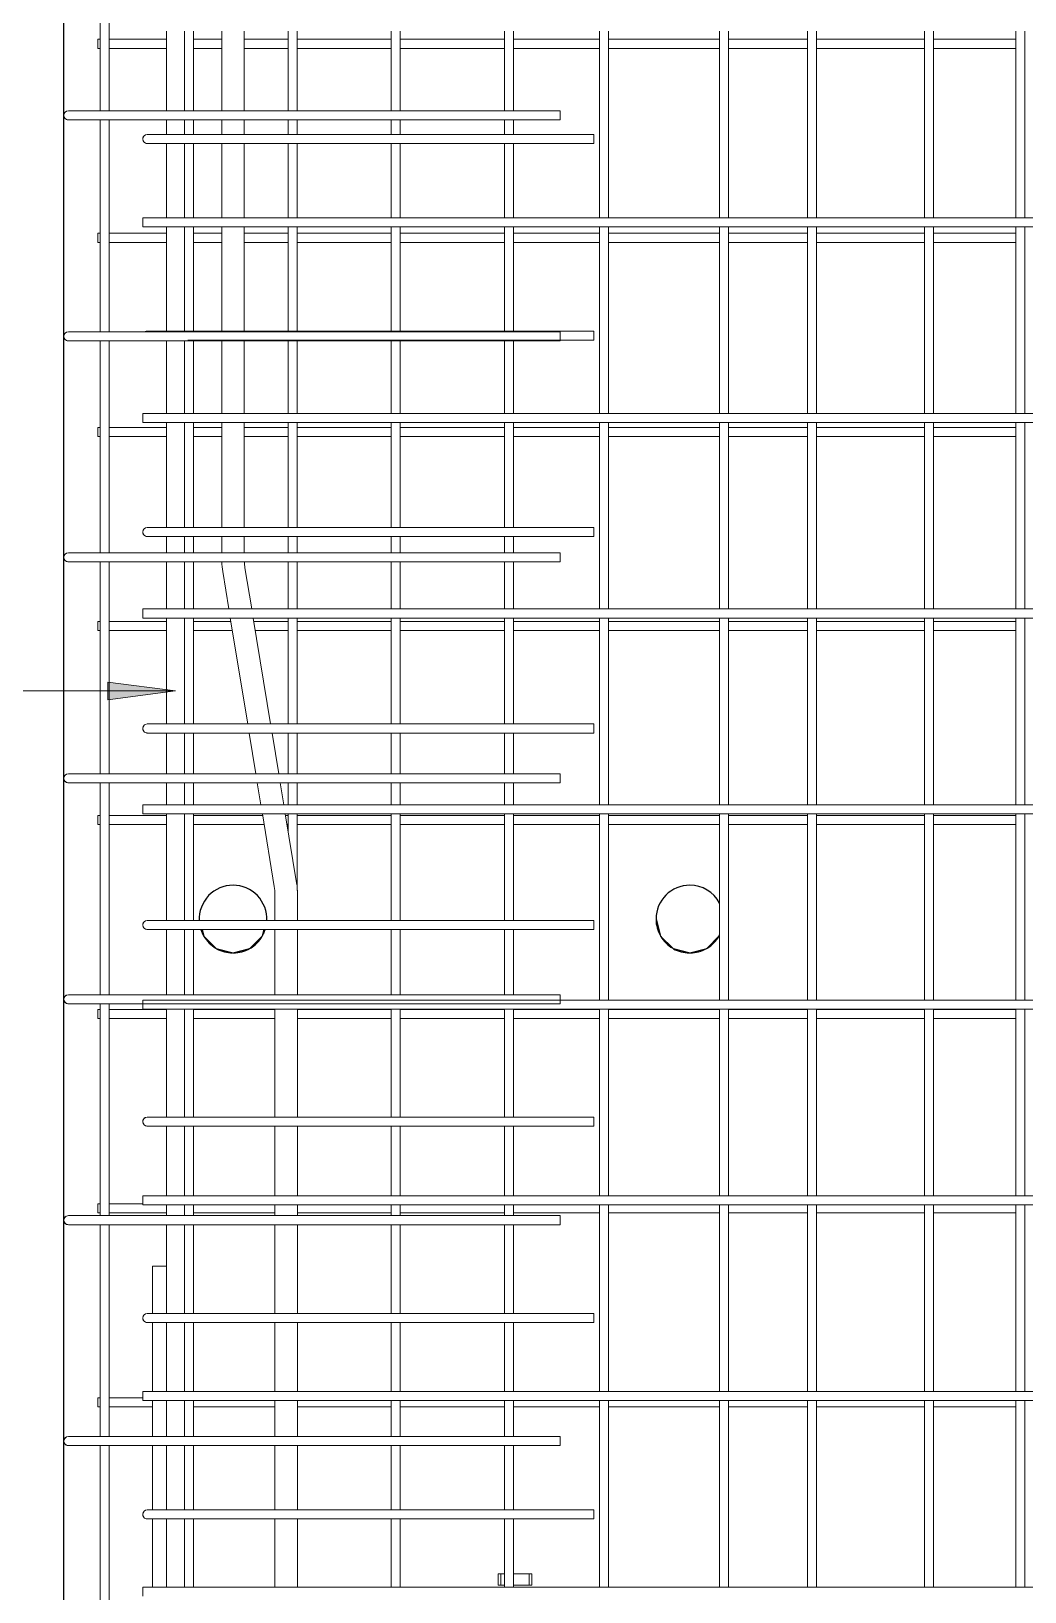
# Model space of a CAD drawing. Header units: millimetres. Extents: x 840 to 20197, y -2485 to 18696.
# Drawn here: x 2580 to 3461, y -841 to 542 of the extents above; entities that cross this region are included whole.
import ezdxf

# ---------------------------------------------------------------- set-up
doc = ezdxf.new("R2010")
doc.units = ezdxf.units.MM
for name, color, linetype, lineweight in [('A-GENM', 13, 'Continuous', 18), ('A-WALL', 113, 'Continuous', 25), ('S-RBAR', 171, 'Continuous', 18), ('S-RBAR-IDEN', 171, 'Continuous', 9)]:
    doc.layers.add(name, color=color, linetype=linetype, lineweight=lineweight)

# ---------------------------------------------------------------- blocks, each defined once
blk = doc.blocks.new('RR spread anchor face based - RR-SA-2_5-150-1726819-Elevation Front Copy 1')
at = {"layer": 'A-GENM'}
for p, q in [((2993.8, 3140), (2996.3, 3140)), ((2993.8, 3130), (2993.8, 3140)), ((2996.3, 3140), (2999.6, 3140)), ((2996.3, 3140), (2996.3, 3130)), ((3007.6, 3140), (3021.3, 3140)), ((3021.3, 3140), (3023.8, 3140)), ((3021.3, 3140), (3021.3, 3130)), ((3023.8, 3140), (3023.8, 3130)), ((2996.3, 3130), (2993.8, 3130)), ((2999.6, 3130), (2996.3, 3130)), ((3021.3, 3130), (3007.6, 3130)), ((3023.8, 3130), (3021.3, 3130))]:
    blk.add_line(p, q, dxfattribs=at)

msp = doc.modelspace()

# ---------------------------------------------------------------- hatches: boundary and pattern name
at = {"layer": 'S-RBAR-IDEN'}
msp.add_hatch(color=256, dxfattribs=at).paths.add_polyline_path([(2707.8, -42.8), (2647.8, -34.9), (2647.8, -50.7)])

# ---------------------------------------------------------------- linework, layer by layer
at = {"layer": 'A-WALL'}
for p, q in [((2608.8, -1395), (2608.8, 3660)), ((2728.9, -245.4), (2729.1, -246.2)), ((2788.5, -246.2), (2788.7, -245.4))]:
    msp.add_line(p, q, dxfattribs=at)
at = {"layer": 'A-WALL', "flags": 128}
for points in [[(3133.8, -245), (3137.8, -260), (3148.9, -271), (3163.8, -275)], [(2731.3, -254.2), (2732.8, -260), (2743.9, -271), (2758.8, -275)], [(2758.8, -275), (2773.8, -271), (2784.8, -259.9), (2786.3, -254.2)], [(3163.8, -275), (3178.8, -271), (3189.8, -259.9), (3190.1, -258.8)]]:
    msp.add_lwpolyline(points, dxfattribs=at)
at = {"layer": 'A-WALL'}
for centre, start, end in [((2758.8, -245), 90, 182.4078), ((2758.8, -245), 357.5922, 90), ((3163.8, -245), 90, 180), ((3163.8, -245), 28.2354, 90), ((3163.8, -245), 180.4246, 209.7233), ((2758.8, -245), 198.0719, 209.7233), ((2758.8, -245), 210.813, 239.6231), ((2758.8, -245), 300.812, 329.6241), ((2758.8, -245), 330.719, 341.9281), ((3163.8, -245), 210.813, 239.6231), ((3163.8, -245), 300.812, 329.6241), ((3163.8, -245), 330.719, 331.7646), ((2758.8, -245), 241.0171, 269.268), ((2758.8, -245), 270.7209, 299.4239), ((3163.8, -245), 241.0171, 269.268), ((3163.8, -245), 270.7209, 299.4239)]:
    msp.add_arc(centre, 30, start, end, dxfattribs=at)
at = {"layer": 'S-RBAR'}
for p, q in [((2641.1, 471.2), (2641.1, 659)), ((2649.1, 471.2), (2649.1, 659)), ((2699.8, 471.2), (2699.8, 541.8)), ((2715.8, 471.2), (2715.8, 541.8)), ((2715.9, 471.2), (2715.9, 541.8)), ((2723.9, 471.2), (2723.9, 541.8)), ((2748.8, 471.2), (2748.8, 541.8)), ((2768.8, 471.2), (2768.8, 541.8)), ((2807.8, 471.2), (2807.8, 541.8)), ((2815.8, 471.2), (2815.8, 541.8)), ((2898.9, 471.2), (2898.9, 541.8)), ((2906.9, 471.2), (2906.9, 541.8)), ((2999.6, 471.2), (2999.6, 541.8)), ((3007.6, 471.2), (3007.6, 541.8)), ((3083.6, 376.4), (3083.6, 541.8)), ((3091.6, 376.4), (3091.6, 541.8)), ((3190.1, 376.4), (3190.1, 541.8)), ((3198.1, 376.4), (3198.1, 541.8)), ((3268.2, 376.4), (3268.2, 541.8)), ((3276.2, 376.4), (3276.2, 541.8)), ((3371.9, 376.4), (3371.9, 541.8)), ((3379.9, 376.4), (3379.9, 541.8)), ((3452.8, 376.4), (3452.8, 541.8)), ((3460.8, 376.4), (3460.8, 541.8)), ((2638.8, 534.6), (2641.1, 534.6)), ((2638.8, 526.6), (2638.8, 534.6)), ((2638.8, 526.6), (2641.1, 526.6)), ((2649.1, 534.6), (2699.8, 534.6)), ((2649.1, 526.6), (2699.8, 526.6)), ((2723.9, 534.6), (2748.8, 534.6)), ((2723.9, 526.6), (2748.8, 526.6)), ((2768.8, 534.6), (2807.8, 534.6)), ((2768.8, 526.6), (2807.8, 526.6)), ((2815.8, 534.6), (2898.9, 534.6)), ((2815.8, 526.6), (2898.9, 526.6)), ((2906.9, 534.6), (2999.6, 534.6)), ((2906.9, 526.6), (2999.6, 526.6)), ((3007.6, 534.6), (3083.6, 534.6)), ((3007.6, 526.6), (3083.6, 526.6)), ((3091.6, 534.6), (3190.1, 534.6)), ((3091.6, 526.6), (3190.1, 526.6)), ((3198.1, 534.6), (3268.2, 534.6)), ((3198.1, 526.6), (3268.2, 526.6)), ((3276.2, 534.6), (3371.9, 534.6)), ((3276.2, 526.6), (3371.9, 526.6)), ((3379.9, 534.6), (3452.8, 534.6)), ((3379.9, 526.6), (3452.8, 526.6)), ((2632.8, 471.2), (2612.8, 471.2)), ((2632.8, 471.2), (3048.8, 471.2)), ((3048.8, 463.2), (3048.8, 471.2)), ((2632.8, 463.2), (2612.8, 463.2)), ((2632.8, 463.2), (3048.8, 463.2)), ((2641.1, 275.4), (2641.1, 463.2)), ((2649.1, 275.4), (2649.1, 463.2)), ((2699.8, 450.3), (2699.8, 463.2)), ((2715.8, 450.3), (2715.8, 463.2)), ((2715.9, 450.3), (2715.9, 463.2)), ((2723.9, 450.3), (2723.9, 463.2)), ((2748.8, 450.3), (2748.8, 463.2)), ((2768.8, 450.3), (2768.8, 463.2)), ((2807.8, 450.3), (2807.8, 463.2)), ((2815.8, 450.3), (2815.8, 463.2)), ((2898.9, 450.3), (2898.9, 463.2)), ((2906.9, 450.3), (2906.9, 463.2)), ((2999.6, 450.3), (2999.6, 463.2)), ((3007.6, 450.3), (3007.6, 463.2)), ((2718.8, 450.3), (2682.8, 450.3)), ((2718.8, 450.3), (3078.8, 450.3)), ((3078.8, 442.3), (3078.8, 450.3)), ((2718.8, 442.3), (2682.8, 442.3)), ((2699.8, 376.4), (2699.8, 442.3)), ((2715.8, 376.4), (2715.8, 442.3)), ((2715.9, 376.4), (2715.9, 442.3)), ((2718.8, 442.3), (3078.8, 442.3)), ((2723.9, 376.4), (2723.9, 442.3)), ((2748.8, 376.4), (2748.8, 442.3)), ((2768.8, 376.4), (2768.8, 442.3)), ((2807.8, 376.4), (2807.8, 442.3)), ((2815.8, 376.4), (2815.8, 442.3)), ((2898.9, 376.4), (2898.9, 442.3)), ((2906.9, 376.4), (2906.9, 442.3)), ((2999.6, 376.4), (2999.6, 442.3)), ((3007.6, 376.4), (3007.6, 442.3)), ((2678.8, 376.4), (4248.8, 376.4)), ((2678.8, 368.4), (2678.8, 376.4)), ((2638.8, 362.7), (2641.1, 362.7)), ((2638.8, 354.7), (2638.8, 362.7)), ((2649.1, 362.7), (2699.8, 362.7)), ((2678.8, 368.4), (4248.8, 368.4)), ((2699.8, 276.1), (2699.8, 368.4)), ((2715.8, 276.1), (2715.8, 368.4)), ((2715.9, 276.1), (2715.9, 368.4)), ((2723.9, 276.1), (2723.9, 368.4)), ((2723.9, 362.7), (2748.8, 362.7)), ((2748.8, 276.1), (2748.8, 368.4)), ((2768.8, 276.1), (2768.8, 368.4)), ((2768.8, 362.7), (2807.8, 362.7)), ((2807.8, 276.1), (2807.8, 368.4)), ((2815.8, 276.1), (2815.8, 368.4)), ((2815.8, 362.7), (2898.9, 362.7)), ((2898.9, 276.1), (2898.9, 368.4)), ((2906.9, 276.1), (2906.9, 368.4)), ((2906.9, 362.7), (2999.6, 362.7)), ((2999.6, 276.1), (2999.6, 368.4)), ((3007.6, 276.1), (3007.6, 368.4)), ((3007.6, 362.7), (3083.6, 362.7)), ((3083.6, 203.1), (3083.6, 368.4)), ((3091.6, 203.1), (3091.6, 368.4)), ((3091.6, 362.7), (3190.1, 362.7)), ((3190.1, 203.1), (3190.1, 368.4)), ((3198.1, 203.1), (3198.1, 368.4)), ((3198.1, 362.7), (3268.2, 362.7)), ((3268.2, 203.1), (3268.2, 368.4)), ((3276.2, 203.1), (3276.2, 368.4)), ((3276.2, 362.7), (3371.9, 362.7)), ((3371.9, 203.1), (3371.9, 368.4)), ((3379.9, 203.1), (3379.9, 368.4)), ((3379.9, 362.7), (3452.8, 362.7)), ((3452.8, 203.1), (3452.8, 368.4)), ((3460.8, 203.1), (3460.8, 368.4)), ((2638.8, 354.7), (2641.1, 354.7)), ((2649.1, 354.7), (2699.8, 354.7)), ((2723.9, 354.7), (2748.8, 354.7)), ((2768.8, 354.7), (2807.8, 354.7)), ((2815.8, 354.7), (2898.9, 354.7)), ((2906.9, 354.7), (2999.6, 354.7)), ((3007.6, 354.7), (3083.6, 354.7)), ((3091.6, 354.7), (3190.1, 354.7)), ((3198.1, 354.7), (3268.2, 354.7)), ((3276.2, 354.7), (3371.9, 354.7)), ((3379.9, 354.7), (3452.8, 354.7)), ((2632.8, 275.4), (2612.8, 275.4)), ((2632.8, 267.4), (2612.8, 267.4)), ((2632.8, 275.4), (3048.8, 275.4)), ((2632.8, 267.4), (3048.8, 267.4)), ((2641.1, 79.6), (2641.1, 267.4)), ((2649.1, 79.6), (2649.1, 267.4)), ((2718.8, 276.1), (2682.8, 276.1)), ((2699.8, 203.1), (2699.8, 267.4)), ((2715.8, 203.1), (2715.8, 267.4)), ((2715.9, 203.1), (2715.9, 267.4)), ((2718.8, 276.1), (3078.8, 276.1)), ((2718.8, 268.1), (3078.8, 268.1)), ((2723.9, 203.1), (2723.9, 267.4)), ((2748.8, 203.1), (2748.8, 267.4)), ((2768.8, 203.1), (2768.8, 267.4)), ((2807.8, 203.1), (2807.8, 267.4)), ((2815.8, 203.1), (2815.8, 267.4)), ((2898.9, 203.1), (2898.9, 267.4)), ((2906.9, 203.1), (2906.9, 267.4)), ((2999.6, 203.1), (2999.6, 267.4)), ((3007.6, 203.1), (3007.6, 267.4)), ((3048.8, 267.4), (3048.8, 275.4)), ((3078.8, 268.1), (3078.8, 276.1)), ((2678.8, 203.1), (4248.8, 203.1)), ((2678.8, 195.1), (2678.8, 203.1)), ((2678.8, 195.1), (4248.8, 195.1)), ((2699.8, 102), (2699.8, 195.1)), ((2715.8, 102), (2715.8, 195.1)), ((2715.9, 102), (2715.9, 195.1)), ((2723.9, 102), (2723.9, 195.1)), ((2748.8, 102), (2748.8, 195.1)), ((2768.8, 102), (2768.8, 195.1)), ((2807.8, 102), (2807.8, 195.1)), ((2815.8, 102), (2815.8, 195.1)), ((2898.9, 102), (2898.9, 195.1)), ((2906.9, 102), (2906.9, 195.1)), ((2999.6, 102), (2999.6, 195.1)), ((3007.6, 102), (3007.6, 195.1)), ((3083.6, 29.8), (3083.6, 195.1)), ((3091.6, 29.8), (3091.6, 195.1)), ((3190.1, 29.8), (3190.1, 195.1)), ((3198.1, 29.8), (3198.1, 195.1)), ((3268.2, 29.8), (3268.2, 195.1)), ((3276.2, 29.8), (3276.2, 195.1)), ((3371.9, 29.8), (3371.9, 195.1)), ((3379.9, 29.8), (3379.9, 195.1)), ((3452.8, 29.8), (3452.8, 195.1)), ((3460.8, 29.8), (3460.8, 195.1)), ((2638.8, 190.7), (2641.1, 190.7)), ((2638.8, 182.7), (2638.8, 190.7)), ((2638.8, 182.7), (2641.1, 182.7)), ((2649.1, 190.7), (2699.8, 190.7)), ((2649.1, 182.7), (2699.8, 182.7)), ((2723.9, 190.7), (2748.8, 190.7)), ((2723.9, 182.7), (2748.8, 182.7)), ((2768.8, 190.7), (2807.8, 190.7)), ((2768.8, 182.7), (2807.8, 182.7)), ((2815.8, 190.7), (2898.9, 190.7)), ((2815.8, 182.7), (2898.9, 182.7)), ((2906.9, 190.7), (2999.6, 190.7)), ((2906.9, 182.7), (2999.6, 182.7)), ((3007.6, 190.7), (3083.6, 190.7)), ((3007.6, 182.7), (3083.6, 182.7)), ((3091.6, 190.7), (3190.1, 190.7)), ((3091.6, 182.7), (3190.1, 182.7)), ((3198.1, 190.7), (3268.2, 190.7)), ((3198.1, 182.7), (3268.2, 182.7)), ((3276.2, 190.7), (3371.9, 190.7)), ((3276.2, 182.7), (3371.9, 182.7)), ((3379.9, 190.7), (3452.8, 190.7)), ((3379.9, 182.7), (3452.8, 182.7)), ((2718.8, 102), (2682.8, 102)), ((2718.8, 102), (3078.8, 102)), ((3078.8, 94), (3078.8, 102)), ((2718.8, 94), (2682.8, 94)), ((2699.8, 79.6), (2699.8, 94)), ((2715.8, 79.6), (2715.8, 94)), ((2715.9, 79.6), (2715.9, 94)), ((2718.8, 94), (3078.8, 94)), ((2723.9, 79.6), (2723.9, 94)), ((2748.8, 79.6), (2748.8, 94)), ((2768.8, 79.6), (2768.8, 94)), ((2807.8, 79.6), (2807.8, 94)), ((2815.8, 79.6), (2815.8, 94)), ((2898.9, 79.6), (2898.9, 94)), ((2906.9, 79.6), (2906.9, 94)), ((2999.6, 79.6), (2999.6, 94)), ((3007.6, 79.6), (3007.6, 94)), ((2632.8, 79.6), (2612.8, 79.6)), ((2632.8, 71.6), (2612.8, 71.6)), ((2632.8, 79.6), (3048.8, 79.6)), ((2632.8, 71.6), (3048.8, 71.6)), ((2641.1, -116.2), (2641.1, 71.6)), ((2649.1, -116.2), (2649.1, 71.6)), ((2699.8, 29.8), (2699.8, 71.6)), ((2715.8, 29.8), (2715.8, 71.6)), ((2715.9, 29.8), (2715.9, 71.6)), ((2723.9, 29.8), (2723.9, 71.6)), ((2807.8, 29.8), (2807.8, 71.6)), ((2815.8, 29.8), (2815.8, 71.6)), ((2898.9, 29.8), (2898.9, 71.6)), ((2906.9, 29.8), (2906.9, 71.6)), ((2999.6, 29.8), (2999.6, 71.6)), ((3007.6, 29.8), (3007.6, 71.6)), ((3048.8, 71.6), (3048.8, 79.6)), ((2755.1, 29.8), (2749.7, 63)), ((2775.4, 29.8), (2769.4, 66.3)), ((2678.8, 29.8), (4248.8, 29.8)), ((2678.8, 21.8), (2678.8, 29.8)), ((2638.8, 18.7), (2641.1, 18.7)), ((2638.8, 10.7), (2638.8, 18.7)), ((2649.1, 18.7), (2699.8, 18.7)), ((2678.8, 21.8), (4248.8, 21.8)), ((2699.8, -72.1), (2699.8, 21.8)), ((2715.8, -72.1), (2715.8, 21.8)), ((2715.9, -72.1), (2715.9, 21.8)), ((2723.9, -72.1), (2723.9, 21.8)), ((2723.9, 18.7), (2756.9, 18.7)), ((2771.8, -72.1), (2756.4, 21.8)), ((2792.1, -72.1), (2776.7, 21.8)), ((2777.2, 18.7), (2807.8, 18.7)), ((2807.8, -72.1), (2807.8, 21.8)), ((2815.8, -72.1), (2815.8, 21.8)), ((2815.8, 18.7), (2898.9, 18.7)), ((2898.9, -72.1), (2898.9, 21.8)), ((2906.9, -72.1), (2906.9, 21.8)), ((2906.9, 18.7), (2999.6, 18.7)), ((2999.6, -72.1), (2999.6, 21.8)), ((3007.6, -72.1), (3007.6, 21.8)), ((3007.6, 18.7), (3083.6, 18.7)), ((3083.6, -143.6), (3083.6, 21.8)), ((3091.6, -143.6), (3091.6, 21.8)), ((3091.6, 18.7), (3190.1, 18.7)), ((3190.1, -143.6), (3190.1, 21.8)), ((3198.1, -143.6), (3198.1, 21.8)), ((3198.1, 18.7), (3268.2, 18.7)), ((3268.2, -143.6), (3268.2, 21.8)), ((3276.2, -143.6), (3276.2, 21.8)), ((3276.2, 18.7), (3371.9, 18.7)), ((3371.9, -143.6), (3371.9, 21.8)), ((3379.9, -143.6), (3379.9, 21.8)), ((3379.9, 18.7), (3452.8, 18.7)), ((3452.8, -143.6), (3452.8, 21.8)), ((3460.8, -143.6), (3460.8, 21.8)), ((2638.8, 10.7), (2641.1, 10.7)), ((2649.1, 10.7), (2699.8, 10.7)), ((2723.9, 10.7), (2758.2, 10.7)), ((2778.5, 10.7), (2807.8, 10.7)), ((2815.8, 10.7), (2898.9, 10.7)), ((2906.9, 10.7), (2999.6, 10.7)), ((3007.6, 10.7), (3083.6, 10.7)), ((3091.6, 10.7), (3190.1, 10.7)), ((3198.1, 10.7), (3268.2, 10.7)), ((3276.2, 10.7), (3371.9, 10.7)), ((3379.9, 10.7), (3452.8, 10.7)), ((2718.8, -72.1), (2682.8, -72.1)), ((2718.8, -80.1), (2682.8, -80.1)), ((2699.8, -116.2), (2699.8, -80.1)), ((2715.8, -116.2), (2715.8, -80.1)), ((2715.9, -116.2), (2715.9, -80.1)), ((2718.8, -72.1), (3078.8, -72.1)), ((2718.8, -80.1), (3078.8, -80.1)), ((2723.9, -116.2), (2723.9, -80.1)), ((2779, -116.2), (2773.1, -80.1)), ((2799.3, -116.2), (2793.4, -80.1)), ((2807.8, -116.2), (2807.8, -80.1)), ((2815.8, -116.2), (2815.8, -80.1)), ((2898.9, -116.2), (2898.9, -80.1)), ((2906.9, -116.2), (2906.9, -80.1)), ((2999.6, -116.2), (2999.6, -80.1)), ((3007.6, -116.2), (3007.6, -80.1)), ((3078.8, -80.1), (3078.8, -72.1)), ((2632.8, -116.2), (2612.8, -116.2)), ((2632.8, -124.2), (2612.8, -124.2)), ((2632.8, -116.2), (3048.8, -116.2)), ((2632.8, -124.2), (3048.8, -124.2)), ((2641.1, -312), (2641.1, -124.2)), ((2649.1, -312), (2649.1, -124.2)), ((2699.8, -143.6), (2699.8, -124.2)), ((2715.8, -143.6), (2715.8, -124.2)), ((2715.9, -143.6), (2715.9, -124.2)), ((2723.9, -143.6), (2723.9, -124.2)), ((2783.5, -143.6), (2780.3, -124.2)), ((2803.8, -143.6), (2800.6, -124.2)), ((2807.8, -143.6), (2807.8, -124.2)), ((2815.8, -143.6), (2815.8, -124.2)), ((2898.9, -143.6), (2898.9, -124.2)), ((2906.9, -143.6), (2906.9, -124.2)), ((2999.6, -143.6), (2999.6, -124.2)), ((3007.6, -143.6), (3007.6, -124.2)), ((3048.8, -124.2), (3048.8, -116.2)), ((2678.8, -143.6), (4248.8, -143.6)), ((2678.8, -151.6), (2678.8, -143.6)), ((2678.8, -151.6), (4248.8, -151.6)), ((2699.8, -246.2), (2699.8, -151.6)), ((2715.8, -246.2), (2715.8, -151.6)), ((2715.9, -246.2), (2715.9, -151.6)), ((2723.9, -246.2), (2723.9, -151.6)), ((2795.4, -216.1), (2784.8, -151.6)), ((2815.1, -212.8), (2805.1, -151.6)), ((2807.8, -168.3), (2807.8, -151.6)), ((2815.8, -219.7), (2815.8, -151.6)), ((2898.9, -246.2), (2898.9, -151.6)), ((2906.9, -246.2), (2906.9, -151.6)), ((2999.6, -246.2), (2999.6, -151.6)), ((3007.6, -246.2), (3007.6, -151.6)), ((3083.6, -316.9), (3083.6, -151.6)), ((3091.6, -316.9), (3091.6, -151.6)), ((3190.1, -316.9), (3190.1, -151.6)), ((3198.1, -316.9), (3198.1, -151.6)), ((3268.2, -316.9), (3268.2, -151.6)), ((3276.2, -316.9), (3276.2, -151.6)), ((3371.9, -316.9), (3371.9, -151.6)), ((3379.9, -316.9), (3379.9, -151.6)), ((3452.8, -316.9), (3452.8, -151.6)), ((3460.8, -316.9), (3460.8, -151.6)), ((2638.8, -153.2), (2641.1, -153.2)), ((2638.8, -161.2), (2638.8, -153.2)), ((2638.8, -161.2), (2641.1, -161.2)), ((2649.1, -153.2), (2699.8, -153.2)), ((2649.1, -161.2), (2699.8, -161.2)), ((2723.9, -153.2), (2785.1, -153.2)), ((2723.9, -161.2), (2786.4, -161.2)), ((2805.4, -153.2), (2807.8, -153.2)), ((2806.7, -161.2), (2807.8, -161.2)), ((2815.8, -153.2), (2898.9, -153.2)), ((2815.8, -161.2), (2898.9, -161.2)), ((2906.9, -153.2), (2999.6, -153.2)), ((2906.9, -161.2), (2999.6, -161.2)), ((3007.6, -153.2), (3083.6, -153.2)), ((3007.6, -161.2), (3083.6, -161.2)), ((3091.6, -153.2), (3190.1, -153.2)), ((3091.6, -161.2), (3190.1, -161.2)), ((3198.1, -153.2), (3268.2, -153.2)), ((3198.1, -161.2), (3268.2, -161.2)), ((3276.2, -153.2), (3371.9, -153.2)), ((3276.2, -161.2), (3371.9, -161.2)), ((3379.9, -153.2), (3452.8, -153.2)), ((3379.9, -161.2), (3452.8, -161.2)), ((2796, -246.2), (2796, -223.3)), ((2816, -246.2), (2816, -223.3)), ((2718.8, -246.2), (2682.8, -246.2)), ((2718.8, -246.2), (3078.8, -246.2)), ((3078.8, -254.2), (3078.8, -246.2)), ((2718.8, -254.2), (2682.8, -254.2)), ((2699.8, -312), (2699.8, -254.2)), ((2715.8, -312), (2715.8, -254.2)), ((2715.9, -312), (2715.9, -254.2)), ((2718.8, -254.2), (3078.8, -254.2)), ((2723.9, -312), (2723.9, -254.2)), ((2796, -312), (2796, -254.2)), ((2816, -312), (2816, -254.2)), ((2898.9, -312), (2898.9, -254.2)), ((2906.9, -312), (2906.9, -254.2)), ((2999.6, -312), (2999.6, -254.2)), ((3007.6, -312), (3007.6, -254.2)), ((2632.8, -312), (2612.8, -312)), ((2632.8, -312), (3048.8, -312)), ((2678.8, -316.9), (4248.8, -316.9)), ((2678.8, -324.9), (2678.8, -316.9)), ((3048.8, -320), (3048.8, -312)), ((2632.8, -320), (2612.8, -320)), ((2632.8, -320), (3048.8, -320)), ((2638.8, -325.2), (2641.1, -325.2)), ((2638.8, -333.2), (2638.8, -325.2)), ((2641.1, -507.8), (2641.1, -320)), ((2649.1, -507.8), (2649.1, -320)), ((2649.1, -325.2), (2699.8, -325.2)), ((2678.8, -324.9), (4248.8, -324.9)), ((2699.8, -420.4), (2699.8, -324.9)), ((2715.8, -420.4), (2715.8, -324.9)), ((2715.9, -420.4), (2715.9, -324.9)), ((2723.9, -420.4), (2723.9, -324.9)), ((2723.9, -325.2), (2796, -325.2)), ((2796, -420.4), (2796, -324.9)), ((2816, -420.4), (2816, -324.9)), ((2816, -325.2), (2898.9, -325.2)), ((2898.9, -420.4), (2898.9, -324.9)), ((2906.9, -420.4), (2906.9, -324.9)), ((2906.9, -325.2), (2999.6, -325.2)), ((2999.6, -420.4), (2999.6, -324.9)), ((3007.6, -420.4), (3007.6, -324.9)), ((3007.6, -325.2), (3083.6, -325.2)), ((3083.6, -490.3), (3083.6, -324.9)), ((3091.6, -490.3), (3091.6, -324.9)), ((3091.6, -325.2), (3190.1, -325.2)), ((3190.1, -490.3), (3190.1, -324.9)), ((3198.1, -490.3), (3198.1, -324.9)), ((3198.1, -325.2), (3268.2, -325.2)), ((3268.2, -490.3), (3268.2, -324.9)), ((3276.2, -490.3), (3276.2, -324.9)), ((3276.2, -325.2), (3371.9, -325.2)), ((3371.9, -490.3), (3371.9, -324.9)), ((3379.9, -490.3), (3379.9, -324.9)), ((3379.9, -325.2), (3452.8, -325.2)), ((3452.8, -490.3), (3452.8, -324.9)), ((3460.8, -490.3), (3460.8, -324.9)), ((2638.8, -333.2), (2641.1, -333.2)), ((2649.1, -333.2), (2699.8, -333.2)), ((2723.9, -333.2), (2796, -333.2)), ((2816, -333.2), (2898.9, -333.2)), ((2906.9, -333.2), (2999.6, -333.2)), ((3007.6, -333.2), (3083.6, -333.2)), ((3091.6, -333.2), (3190.1, -333.2)), ((3198.1, -333.2), (3268.2, -333.2)), ((3276.2, -333.2), (3371.9, -333.2)), ((3379.9, -333.2), (3452.8, -333.2)), ((2718.8, -420.4), (2682.8, -420.4)), ((2718.8, -428.4), (2682.8, -428.4)), ((2699.8, -490.3), (2699.8, -428.4)), ((2715.8, -490.3), (2715.8, -428.4)), ((2715.9, -490.3), (2715.9, -428.4)), ((2718.8, -420.4), (3078.8, -420.4)), ((2718.8, -428.4), (3078.8, -428.4)), ((2723.9, -490.3), (2723.9, -428.4)), ((2796, -490.3), (2796, -428.4)), ((2816, -490.3), (2816, -428.4)), ((2898.9, -490.3), (2898.9, -428.4)), ((2906.9, -490.3), (2906.9, -428.4)), ((2999.6, -490.3), (2999.6, -428.4)), ((3007.6, -490.3), (3007.6, -428.4)), ((3078.8, -428.4), (3078.8, -420.4)), ((2638.8, -497.2), (2641.1, -497.2)), ((2638.8, -505.2), (2638.8, -497.2)), ((2649.1, -497.2), (2678.8, -497.2)), ((2678.8, -490.3), (4248.8, -490.3)), ((2678.8, -498.3), (2678.8, -490.3)), ((2632.8, -507.8), (2612.8, -507.8)), ((2632.8, -507.8), (3048.8, -507.8)), ((2638.8, -505.2), (2641.1, -505.2)), ((2649.1, -505.2), (2699.8, -505.2)), ((2678.8, -498.3), (4248.8, -498.3)), ((2699.8, -507.8), (2699.8, -498.3)), ((2715.8, -507.8), (2715.8, -498.3)), ((2715.9, -507.8), (2715.9, -498.3)), ((2723.9, -507.8), (2723.9, -498.3)), ((2723.9, -505.2), (2796, -505.2)), ((2796, -507.8), (2796, -498.3)), ((2816, -507.8), (2816, -498.3)), ((2816, -505.2), (2898.9, -505.2)), ((2898.9, -507.8), (2898.9, -498.3)), ((2906.9, -507.8), (2906.9, -498.3)), ((2906.9, -505.2), (2999.6, -505.2)), ((2999.6, -507.8), (2999.6, -498.3)), ((3007.6, -507.8), (3007.6, -498.3)), ((3007.6, -505.2), (3083.6, -505.2)), ((3048.8, -515.8), (3048.8, -507.8)), ((3083.6, -663.6), (3083.6, -498.3)), ((3091.6, -663.6), (3091.6, -498.3)), ((3091.6, -505.2), (3190.1, -505.2)), ((3190.1, -663.6), (3190.1, -498.3)), ((3198.1, -663.6), (3198.1, -498.3)), ((3198.1, -505.2), (3268.2, -505.2)), ((3268.2, -663.6), (3268.2, -498.3)), ((3276.2, -663.6), (3276.2, -498.3)), ((3276.2, -505.2), (3371.9, -505.2)), ((3371.9, -663.6), (3371.9, -498.3)), ((3379.9, -663.6), (3379.9, -498.3)), ((3379.9, -505.2), (3452.8, -505.2)), ((3452.8, -663.6), (3452.8, -498.3)), ((3460.8, -663.6), (3460.8, -498.3)), ((2632.8, -515.8), (2612.8, -515.8)), ((2632.8, -515.8), (3048.8, -515.8)), ((2641.1, -703.6), (2641.1, -515.8)), ((2649.1, -703.6), (2649.1, -515.8)), ((2699.8, -594.5), (2699.8, -515.8)), ((2715.8, -594.5), (2715.8, -515.8)), ((2715.9, -594.5), (2715.9, -515.8)), ((2723.9, -594.5), (2723.9, -515.8)), ((2796, -594.5), (2796, -515.8)), ((2816, -594.5), (2816, -515.8)), ((2898.9, -594.5), (2898.9, -515.8)), ((2906.9, -594.5), (2906.9, -515.8)), ((2999.6, -594.5), (2999.6, -515.8)), ((3007.6, -594.5), (3007.6, -515.8)), ((2687.4, -552.5), (2687.4, -594.5)), ((2687.4, -552.5), (2699.8, -552.5)), ((2718.8, -594.5), (2682.8, -594.5)), ((2718.8, -594.5), (3078.8, -594.5)), ((3078.8, -602.5), (3078.8, -594.5)), ((2718.8, -602.5), (2682.8, -602.5)), ((2687.4, -602.5), (2687.4, -663.6)), ((2699.8, -663.6), (2699.8, -602.5)), ((2715.8, -663.6), (2715.8, -602.5)), ((2715.9, -663.6), (2715.9, -602.5)), ((2718.8, -602.5), (3078.8, -602.5)), ((2723.9, -663.6), (2723.9, -602.5)), ((2796, -663.6), (2796, -602.5)), ((2816, -663.6), (2816, -602.5)), ((2898.9, -663.6), (2898.9, -602.5)), ((2906.9, -663.6), (2906.9, -602.5)), ((2999.6, -663.6), (2999.6, -602.5)), ((3007.6, -663.6), (3007.6, -602.5)), ((2678.8, -663.6), (4248.8, -663.6)), ((2678.8, -671.6), (2678.8, -663.6)), ((2638.8, -669.1), (2641.1, -669.1)), ((2638.8, -677.1), (2638.8, -669.1)), ((2638.8, -677.1), (2641.1, -677.1)), ((2649.1, -669.1), (2678.8, -669.1)), ((2649.1, -677.1), (2687.4, -677.1)), ((2678.8, -671.6), (4248.8, -671.6)), ((2687.4, -671.6), (2687.4, -703.6)), ((2699.8, -703.6), (2699.8, -671.6)), ((2715.8, -703.6), (2715.8, -671.6)), ((2715.9, -703.6), (2715.9, -671.6)), ((2723.9, -703.6), (2723.9, -671.6)), ((2723.9, -677.1), (2796, -677.1)), ((2796, -703.6), (2796, -671.6)), ((2816, -703.6), (2816, -671.6)), ((2816, -677.1), (2898.9, -677.1)), ((2898.9, -703.6), (2898.9, -671.6)), ((2906.9, -703.6), (2906.9, -671.6)), ((2906.9, -677.1), (2999.6, -677.1)), ((2999.6, -703.6), (2999.6, -671.6)), ((3007.6, -703.6), (3007.6, -671.6)), ((3007.6, -677.1), (3083.6, -677.1)), ((3083.6, -837), (3083.6, -671.6)), ((3091.6, -837), (3091.6, -671.6)), ((3091.6, -677.1), (3190.1, -677.1)), ((3190.1, -837), (3190.1, -671.6)), ((3198.1, -837), (3198.1, -671.6)), ((3198.1, -677.1), (3268.2, -677.1)), ((3268.2, -837), (3268.2, -671.6)), ((3276.2, -837), (3276.2, -671.6)), ((3276.2, -677.1), (3371.9, -677.1)), ((3371.9, -837), (3371.9, -671.6)), ((3379.9, -837), (3379.9, -671.6)), ((3379.9, -677.1), (3452.8, -677.1)), ((3452.8, -837), (3452.8, -671.6)), ((3460.8, -837), (3460.8, -671.6)), ((2632.8, -703.6), (2612.8, -703.6)), ((2632.8, -703.6), (3048.8, -703.6)), ((3048.8, -711.6), (3048.8, -703.6)), ((2632.8, -711.6), (2612.8, -711.6)), ((2632.8, -711.6), (3048.8, -711.6)), ((2641.1, -899.4), (2641.1, -711.6)), ((2649.1, -899.4), (2649.1, -711.6)), ((2687.4, -711.6), (2687.4, -768.6)), ((2699.8, -768.6), (2699.8, -711.6)), ((2715.8, -768.6), (2715.8, -711.6)), ((2715.9, -768.6), (2715.9, -711.6)), ((2723.9, -768.6), (2723.9, -711.6)), ((2796, -768.6), (2796, -711.6)), ((2816, -768.6), (2816, -711.6)), ((2898.9, -768.6), (2898.9, -711.6)), ((2906.9, -768.6), (2906.9, -711.6)), ((2999.6, -768.6), (2999.6, -711.6)), ((3007.6, -768.6), (3007.6, -711.6)), ((2718.8, -768.6), (2682.8, -768.6)), ((2718.8, -768.6), (3078.8, -768.6)), ((3078.8, -776.6), (3078.8, -768.6)), ((2718.8, -776.6), (2682.8, -776.6)), ((2687.4, -776.6), (2687.4, -837)), ((2699.8, -837), (2699.8, -776.6)), ((2715.8, -837), (2715.8, -776.6)), ((2715.9, -837), (2715.9, -776.6)), ((2718.8, -776.6), (3078.8, -776.6)), ((2723.9, -837), (2723.9, -776.6)), ((2796, -837), (2796, -776.6)), ((2816, -837), (2816, -776.6)), ((2898.9, -837), (2898.9, -776.6)), ((2906.9, -837), (2906.9, -776.6)), ((2999.6, -837), (2999.6, -776.6)), ((3007.6, -837), (3007.6, -776.6)), ((2678.8, -837), (4248.8, -837)), ((2678.8, -845), (2678.8, -837))]:
    msp.add_line(p, q, dxfattribs=at)
for centre, radius, start, end in [((2612.8, 467.2), 4, 90, 270), ((2612.8, 467.2), 4, 120, 165), ((2612.8, 467.2), 4, 195, 240), ((2612.8, 467.2), 4, 255, 270), ((2682.8, 446.3), 4, 90, 270), ((2682.8, 446.3), 4, 120, 165), ((2682.8, 446.3), 4, 195, 240), ((2682.8, 446.3), 4, 255, 270), ((2612.8, 271.4), 4, 90, 270), ((2612.8, 271.4), 4, 120, 165), ((2612.8, 271.4), 4, 195, 240), ((2612.8, 271.4), 4, 255, 270), ((2682.8, 272.1), 4, 90, 120), ((2682.8, 98), 4, 90, 270), ((2682.8, 98), 4, 120, 165), ((2682.8, 98), 4, 195, 240), ((2682.8, 98), 4, 255, 270), ((2612.8, 75.6), 4, 90, 270), ((2612.8, 75.6), 4, 120, 165), ((2612.8, 75.6), 4, 195, 240), ((2612.8, 75.6), 4, 255, 270), ((2813.8, 73.5), 65, 181.7203, 189.3048), ((2813.8, 73.5), 45, 182.4849, 189.3048), ((2682.8, -76.1), 4, 90, 270), ((2682.8, -76.1), 4, 120, 165), ((2682.8, -76.1), 4, 195, 240), ((2682.8, -76.1), 4, 255, 270), ((2612.8, -120.2), 4, 90, 270), ((2612.8, -120.2), 4, 120, 165), ((2612.8, -120.2), 4, 195, 240), ((2612.8, -120.2), 4, 255, 270), ((2751, -223.3), 45, 0, 9.3048), ((2751, -223.3), 65, 0, 9.3048), ((2682.8, -250.2), 4, 90, 270), ((2682.8, -250.2), 4, 120, 165), ((2682.8, -250.2), 4, 195, 240), ((2682.8, -250.2), 4, 255, 270), ((2612.8, -316), 4, 90, 270), ((2612.8, -316), 4, 120, 165), ((2612.8, -316), 4, 195, 240), ((2612.8, -316), 4, 255, 270), ((2682.8, -424.4), 4, 90, 270), ((2682.8, -424.4), 4, 120, 165), ((2682.8, -424.4), 4, 195, 240), ((2682.8, -424.4), 4, 255, 270), ((2612.8, -511.8), 4, 90, 270), ((2612.8, -511.8), 4, 120, 165), ((2612.8, -511.8), 4, 195, 240), ((2612.8, -511.8), 4, 255, 270), ((2682.8, -598.5), 4, 90, 270), ((2682.8, -598.5), 4, 120, 165), ((2682.8, -598.5), 4, 195, 240), ((2682.8, -598.5), 4, 255, 270), ((2612.8, -707.6), 4, 90, 270), ((2612.8, -707.6), 4, 120, 165), ((2612.8, -707.6), 4, 195, 240), ((2612.8, -707.6), 4, 255, 270), ((2682.8, -772.6), 4, 90, 270), ((2682.8, -772.6), 4, 120, 165), ((2682.8, -772.6), 4, 195, 240), ((2682.8, -772.6), 4, 255, 270)]:
    msp.add_arc(centre, radius, start, end, dxfattribs=at)
at = {"layer": 'S-RBAR-IDEN'}
for p, q in [((2707.8, -42.8), (2647.8, -34.9)), ((2647.8, -34.9), (2647.8, -50.7)), ((2707.8, -42.8), (2340.4, -42.8)), ((2647.8, -50.7), (2707.8, -42.8))]:
    msp.add_line(p, q, dxfattribs=at)

# ---------------------------------------------------------------- block references
at = {"layer": 'A-GENM'}
msp.add_blockref('RR spread anchor face based - RR-SA-2_5-150-1726819-Elevation Front Copy 1', (0, -3965.1), dxfattribs=at)

doc.saveas('drawing.dxf')
